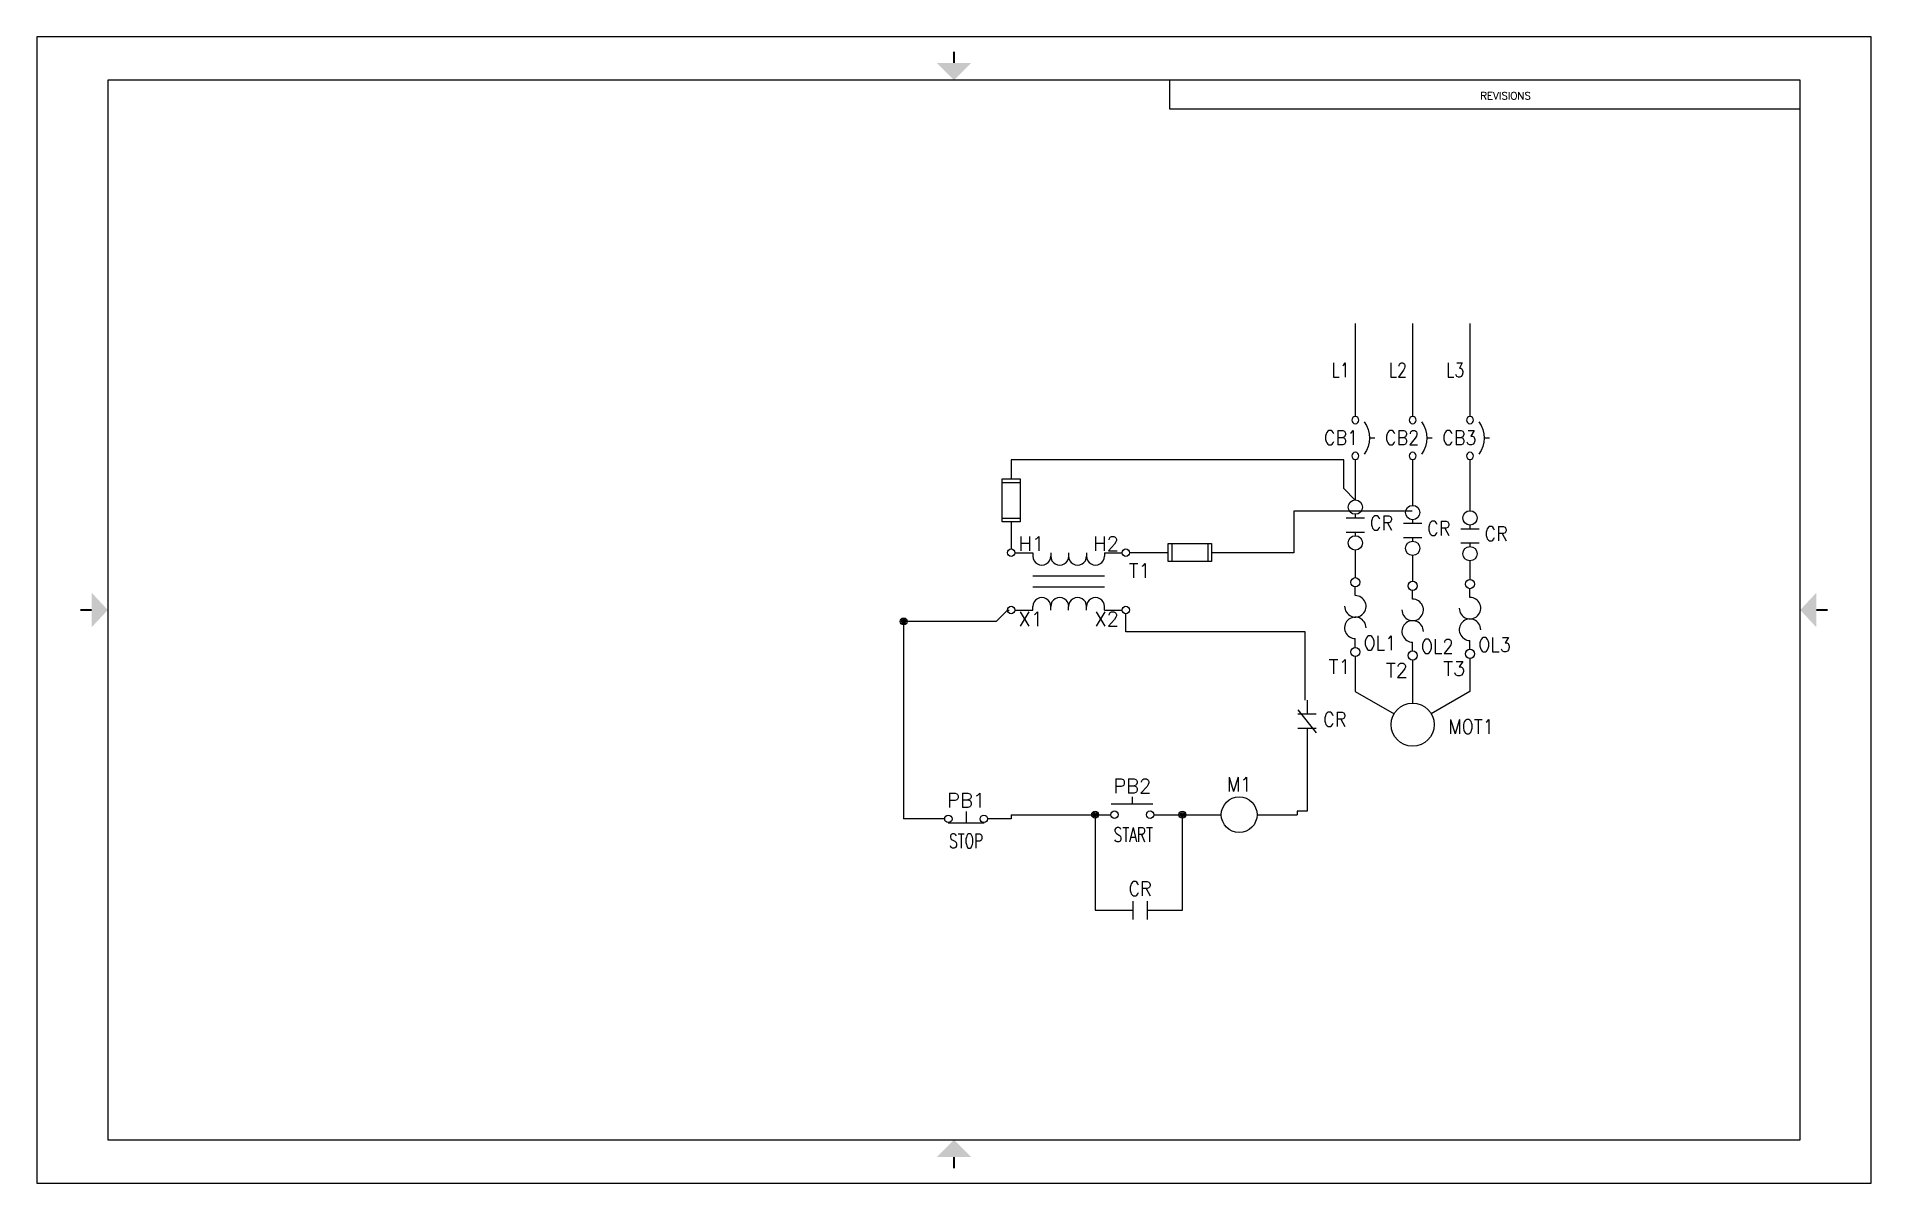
# Model space of a CAD drawing. Header units: inches. Extents: x 0 to 16, y 0 to 10.
import ezdxf
from ezdxf.enums import TextEntityAlignment as Align

# ---------------------------------------------------------------- set-up
doc = ezdxf.new("R2010")
doc.units = ezdxf.units.IN
doc.header["$MEASUREMENT"] = 0
for name, color, linetype in [('DESC', 1, 'Continuous'), ('GRY_20AWG', 9, 'Continuous'), ('SYMS', 7, 'Continuous'), ('TAGS', 51, 'Continuous'), ('TERMS', 4, 'Continuous'), ('Title Block', 7, 'Continuous'), ('Viewport', 7, 'Continuous'), ('WIREFIXED', 130, 'Continuous')]:
    doc.layers.add(name, color=color, linetype=linetype)
doc.styles.add('Roman', font='romans')
doc.styles.add('WD', font='romans.shx')

# ---------------------------------------------------------------- blocks, each defined once
blk = doc.blocks.new('ANSI_border_B')
at = {"layer": 'Title Block'}
for p, q in [((0, 10), (0, 0)), ((16, 10), (0, 10)), ((16, 0), (16, 10)), ((0.62, 9.62), (0.62, 0.38)), ((15.38, 9.62), (0.62, 9.62)), ((9.88, 9.62), (9.88, 9.37)), ((15.38, 0.38), (15.38, 9.62)), ((9.88, 9.37), (15.38, 9.37)), ((0.62, 0.38), (15.38, 0.38)), ((0, 0), (16, 0))]:
    blk.add_line(p, q, dxfattribs=at)
at = {"layer": 'Title Block', "const_width": 0.02}
for points in [[(8, 9.87), (8, 9.77)], [(0.38, 5), (0.48, 5)], [(15.62, 5), (15.52, 5)], [(8, 0.13), (8, 0.23)]]:
    blk.add_lwpolyline(points, dxfattribs=at)
at = {"layer": 'Title Block'}
for points in [[(7.85, 9.77), (8.15, 9.77), (8, 9.62)], [(0.48, 4.85), (0.48, 5.15), (0.62, 5)], [(15.52, 4.85), (15.52, 5.15), (15.38, 5)], [(7.85, 0.23), (8.15, 0.23), (8, 0.38)]]:
    blk.add_solid(points, dxfattribs=at)
at = {"layer": 'Title Block', "style": 'Roman'}
blk.add_text('REVISIONS', height=0.065, dxfattribs=at).set_placement((12.5902, 9.4525))
blk = doc.blocks.new('VCB1')
blk.add_line((-0.171, 0), (-0.125, 0))
for centre in [(0, 0.156), (0, -0.156)]:
    blk.add_circle(centre, 0.0312)
blk.add_arc((0.109, 0), 0.234, 143.1301, 216.8699)
at = {"style": 'WD'}
for tag, width, p in [('INST', 0.7, (-0.328, 0.406)), ('LOC', 0.7, (-0.328, 0.219)), ('TAG1', 0.9, (-0.326, 0.033)), ('RATING1', 0.7, (-0.328, -0.156)), ('DESC1', 0.7, (-0.324, -0.344)), ('DESC2', 0.7, (-0.324, -0.531))]:
    blk.add_attdef(tag, text='', height=0.125, dxfattribs=dict(at, width=width)).set_placement(p, align=Align.RIGHT)
for tag, height, flags, p in [('TERM01', 0.125, 8, (-0.055, 0.207)), ('CONTACT', 0.01, 9, (-0.129, -0.129)), ('FAMILY', 0.01, 9, (-0.142, -0.036)), ('MFG', 0.01, 9, (-0.142, -0.088)), ('CAT', 0.01, 9, (-0.142, -0.073))]:
    blk.add_attdef(tag, text='', height=height, dxfattribs=dict(at, flags=flags)).set_placement(p, align=Align.RIGHT)
at = {"style": 'WD', "flags": 1}
for tag, p in [('X2TERM01', (0, 0.188)), ('X8TERM02', (0, -0.188))]:
    blk.add_attdef(tag, p, '', height=0.0125, dxfattribs=at)
at = {"style": 'WD'}
for tag, p in [('X4LINK', (-0.266, 0)), ('X1LINK', (0, 0))]:
    blk.add_attdef(tag, p, '', height=0.01, dxfattribs=at)
at = {"style": 'WD', "width": 0.7}
blk.add_attdef('XREF', (0.188, -0.062), '', height=0.125, dxfattribs=at)
at = {"style": 'WD', "flags": 9}
blk.add_attdef('ASSYCODE', text='', height=0.01, dxfattribs=at).set_placement((-0.153, -0.106), align=Align.CENTER)
at = {"style": 'WD', "flags": 8}
blk.add_attdef('TERM02', text='', height=0.125, dxfattribs=at).set_placement((-0.041, -0.213), align=Align.TOP_RIGHT)
blk = doc.blocks.new('VCR21T')
at = {"linetype": 'Continuous'}
for p, q in [((-0.08, 0.062), (0.08, 0.062)), ((-0.08, -0.062), (0.08, -0.062))]:
    blk.add_line(p, q, dxfattribs=at)
for p, q in [((0, 0.094), (0, 0.062)), ((0, -0.062), (0, -0.094))]:
    blk.add_line(p, q)
for centre in [(0, 0.156), (0, -0.156)]:
    blk.add_circle(centre, 0.0625)
at = {"style": 'WD'}
for tag, p, width in [('INST', (0.125, 0.266), 0.7), ('LOC', (0.125, 0.109), 0.7), ('TAG2', (0.127, -0.045), 0.9), ('XREF', (0.129, -0.199), 0.7), ('DESC1', (0.129, -0.351), 0.7), ('DESC2', (0.129, -0.499), 0.7), ('DESC3', (0.129, -0.646), 0.7)]:
    blk.add_attdef(tag, p, '', height=0.125, dxfattribs=dict(at, width=width))
at = {"linetype": 'Continuous', "style": 'WD', "width": 0.8, "flags": 8}
for tag, p in [('TERM01', (0, 0.156)), ('TERM02', (0, -0.156))]:
    blk.add_attdef(tag, text='', height=0.0625, dxfattribs=at).set_placement(p, align=Align.MIDDLE_CENTER)
at = {"style": 'WD'}
for tag, p, height, flags in [('X2TERM01', (0, 0.219), 0.0125, 1), ('FAMILY', (-0.181, 0.003), 0.01, 9), ('CONTACT', (-0.181, -0.014), 0.01, 1), ('X8TERM02', (0, -0.219), 0.0125, 1)]:
    blk.add_attdef(tag, p, '', height=height, dxfattribs=dict(at, flags=flags))
at = {"color": 7, "style": 'WD'}
for tag, p in [('X4LINK', (-0.141, 0)), ('X1LINK', (0.125, 0))]:
    blk.add_attdef(tag, p, '', height=0.01, dxfattribs=at)
blk = doc.blocks.new('VOL1')
for p, q in [((0, 0.188), (0, 0.264)), ((0, -0.264), (0, -0.188))]:
    blk.add_line(p, q)
at = {"linetype": 'Continuous'}
for centre in [(0, 0.304), (0, -0.304)]:
    blk.add_circle(centre, 0.04, dxfattribs=at)
for centre, start, end in [((0, 0.094), 180, 90.001), ((0, -0.094), 0.001, 270.002)]:
    blk.add_arc(centre, 0.0938, start, end)
at = {"linetype": 'Continuous', "style": 'WD', "flags": 8}
blk.add_attdef('TERM01', text='', height=0.125, dxfattribs=at).set_placement((-0.055, 0.363), align=Align.RIGHT)
at = {"style": 'WD'}
for tag, p, width in [('INST', (0.219, 0.39), 0.7), ('LOC', (0.219, 0.221), 0.7), ('TAG1', (0.127, 0.064), 0.9), ('DESC1', (0.129, -0.092), 0.7), ('DESC2', (0.129, -0.248), 0.7), ('RATING1', (0.156, -0.404), 0.7)]:
    blk.add_attdef(tag, p, '', height=0.125, dxfattribs=dict(at, width=width))
at = {"color": 7, "style": 'WD', "flags": 1}
for tag, p in [('X2TERM01', (0, 0.344)), ('X8TERM02', (0, -0.344))]:
    blk.add_attdef(tag, p, '', height=0.0125, dxfattribs=at)
at = {"color": 7, "style": 'WD'}
for tag, p in [('X4LINK', (-0.141, 0)), ('X1LINK', (0.125, 0))]:
    blk.add_attdef(tag, p, '', height=0.01, dxfattribs=at)
at = {"style": 'WD', "flags": 9}
blk.add_attdef('FAMILY', (-0.216, -0.158), '', height=0.01, rotation=90, dxfattribs=at)
at = {"linetype": 'Continuous', "style": 'WD', "flags": 9}
for tag, p in [('CAT', (-0.172, -0.133)), ('MFG', (-0.153, -0.135)), ('ASSYCODE', (-0.127, -0.144))]:
    blk.add_attdef(tag, text='', height=0.01, rotation=90, dxfattribs=at).set_placement(p, align=Align.CENTER)
at = {"linetype": 'Continuous', "style": 'WD', "flags": 8}
blk.add_attdef('TERM02', text='', height=0.125, dxfattribs=at).set_placement((-0.041, -0.37), align=Align.TOP_RIGHT)
blk = doc.blocks.new('VMO13')
blk.add_circle((0, 0), 0.188)
at = {"style": 'WD'}
for tag, p, width in [('INST', (0.318, 0.263), 0.7), ('LOC', (0.318, 0.094), 0.7), ('TAG1', (0.312, -0.079), 0.9)]:
    blk.add_attdef(tag, p, '', height=0.125, dxfattribs=dict(at, width=width))
at = {"style": 'WD', "flags": 9}
blk.add_attdef('FAMILY', text='', height=0.01, dxfattribs=at).set_placement((-0.005, 0.17), align=Align.CENTER)
at = {"linetype": 'Continuous', "style": 'WD', "flags": 1}
for tag, p in [('CAT', (0, 0.159)), ('MFG', (0, 0.14))]:
    blk.add_attdef(tag, text='', height=0.01, dxfattribs=at).set_placement(p, align=Align.MIDDLE)
at = {"style": 'WD', "flags": 1}
for tag, p in [('X2TERM02', (0, 0.188)), ('X0TERM03', (-0.162, 0.094)), ('X0TERM01', (0.162, 0.094)), ('X0TERM04', (0.133, -0.133))]:
    blk.add_attdef(tag, p, '', height=0.0125, dxfattribs=at)
at = {"style": 'WD'}
for tag, height, width, p in [('RATING1', 0.1, 0.8, (0, 0)), ('DESC1', 0.125, 0.9, (0.001, -0.549)), ('DESC2', 0.125, 0.9, (0.001, -0.706)), ('DESC3', 0.125, 0.9, (0.001, -0.862)), ('RATING3', 0.125, 0.8, (0.001, -1.018)), ('RATING4', 0.125, 0.8, (0.001, -1.174)), ('WDTAGALT', 0.125, 0.7, (0, -1.344))]:
    blk.add_attdef(tag, text='', height=height, dxfattribs=dict(at, width=width)).set_placement(p, align=Align.CENTER)
at = {"linetype": 'Continuous', "style": 'WD', "flags": 9}
blk.add_attdef('ASSYCODE', text='', height=0.01, dxfattribs=at).set_placement((0, 0.125), align=Align.CENTER)
at = {"style": 'WD', "width": 0.8}
blk.add_attdef('RATING2', text='', height=0.1, dxfattribs=at).set_placement((0, -0.031), align=Align.TOP_CENTER)
blk = doc.blocks.new('HXF1')
for p, q in [((-0.469, 0), (-0.312, 0)), ((-0.312, 0), (-0.312, -0.031)), ((-0.156, 0), (-0.156, -0.031)), ((0, 0), (0, -0.031)), ((0.156, 0), (0.156, -0.031)), ((0.312, 0), (0.467, 0)), ((0.312, 0), (0.312, -0.031)), ((-0.312, -0.203), (0.312, -0.203)), ((-0.312, -0.297), (0.312, -0.297)), ((-0.312, -0.5), (-0.312, -0.469)), ((-0.156, -0.5), (-0.156, -0.469)), ((0, -0.5), (0, -0.469)), ((0.156, -0.5), (0.156, -0.469)), ((0.312, -0.5), (0.312, -0.469)), ((-0.469, -0.5), (-0.312, -0.5)), ((0.312, -0.5), (0.467, -0.5))]:
    blk.add_line(p, q)
for centre in [(-0.501, 0), (0.499, 0), (-0.501, -0.5), (0.499, -0.5)]:
    blk.add_circle(centre, 0.0322)
for centre, start, end in [((-0.234, -0.031), 180, 0.001), ((-0.078, -0.031), 180, 0.001), ((0.078, -0.031), 180, 0.001), ((0.234, -0.031), 180, 0.001), ((-0.234, -0.469), 0.001, 180.002), ((-0.078, -0.469), 0.001, 180.002), ((0.078, -0.469), 0.001, 180.002), ((0.234, -0.469), 0.001, 180.002)]:
    blk.add_arc(centre, 0.0781, start, end)
at = {"style": 'WD', "width": 0.7}
for tag, p in [('INST', (-0.591, 0.006)), ('LOC', (-0.591, -0.164)), ('DESC1', (-0.591, -0.32)), ('DESC2', (-0.591, -0.476))]:
    blk.add_attdef(tag, text='', height=0.125, dxfattribs=at).set_placement(p, align=Align.RIGHT)
at = {"linetype": 'Continuous', "style": 'WD', "flags": 8}
for tag, p in [('TERM03', (-0.031, 0.016)), ('TERM02', (0.438, 0.016))]:
    blk.add_attdef(tag, text='', height=0.125, dxfattribs=at).set_placement(p, align=Align.RIGHT)
at = {"style": 'WD'}
for tag, p, height, flags in [('X4TERM01', (-0.533, 0), 0.0125, 1), ('X2TERM01', (-0.501, 0.032), 0.0125, 1), ('X2TERM03', (0, 0.009), 0.0125, 1), ('X2TERM02', (0.499, 0.032), 0.0125, 1), ('X1TERM02', (0.531, 0), 0.0125, 1), ('FAMILY', (0.46, -0.247), 0.01, 9), ('X4TERM04', (-0.533, -0.5), 0.0125, 1), ('X8TERM04', (-0.501, -0.532), 0.0125, 1), ('X8TERM06', (0, -0.507), 0.0125, 1), ('X8TERM05', (0.499, -0.532), 0.0125, 1), ('X1TERM05', (0.531, -0.5), 0.0125, 1)]:
    blk.add_attdef(tag, p, '', height=height, dxfattribs=dict(at, flags=flags))
at = {"linetype": 'Continuous', "style": 'WD', "flags": 8}
blk.add_attdef('TERM01', (-0.438, 0.016), '', height=0.125, dxfattribs=at)
at = {"style": 'WD'}
blk.add_attdef('TAG1', (0.524, -0.219), '', height=0.125, dxfattribs=at)
at = {"linetype": 'Continuous', "style": 'WD', "flags": 9}
for tag, p in [('ASSYCODE', (0.487, -0.313)), ('MFG', (0.484, -0.295)), ('CAT', (0.485, -0.275))]:
    blk.add_attdef(tag, text='', height=0.01, dxfattribs=at).set_placement(p, align=Align.CENTER)
at = {"style": 'WD', "width": 0.7}
blk.add_attdef('RATING1', (0.556, -0.375), '', height=0.125, dxfattribs=at)
at = {"linetype": 'Continuous', "style": 'WD', "flags": 8}
for tag, p in [('TERM06', (-0.031, -0.516)), ('TERM05', (0.438, -0.516))]:
    blk.add_attdef(tag, text='', height=0.125, dxfattribs=at).set_placement(p, align=Align.TOP_RIGHT)
blk.add_attdef('TERM04', text='', height=0.125, dxfattribs=at).set_placement((-0.438, -0.516), align=Align.TOP_LEFT)
blk = doc.blocks.new('VFU0')
for p, q in [((-0.078, -0.188), (-0.078, 0.188)), ((-0.078, 0.188), (0.078, 0.188)), ((0.078, 0.188), (0.078, -0.188)), ((-0.078, 0.156), (0.078, 0.156)), ((-0.078, -0.156), (0.078, -0.156)), ((0.078, -0.188), (-0.078, -0.188))]:
    blk.add_line(p, q)
at = {"style": 'WD', "width": 0.7}
for tag, p in [('INST', (0.188, 0.234)), ('LOC', (0.188, 0.078)), ('DESC1', (0.18, -0.134)), ('DESC2', (0.188, -0.297)), ('DESC3', (0.188, -0.453))]:
    blk.add_attdef(tag, p, '', height=0.125, dxfattribs=at)
at = {"linetype": 'Continuous', "style": 'WD', "width": 0.7, "flags": 8}
blk.add_attdef('TERM01', text='', height=0.1, dxfattribs=at).set_placement((-0.055, 0.207), align=Align.RIGHT)
at = {"color": 7, "style": 'WD', "flags": 1}
for tag, p in [('X2TERM01', (0, 0.188)), ('X8TERM02', (0, -0.188))]:
    blk.add_attdef(tag, p, '', height=0.01, dxfattribs=at)
at = {"style": 'WD', "width": 0.7}
blk.add_attdef('RATING1', text='', height=0.0938, rotation=90, dxfattribs=at).set_placement((0, 0), align=Align.MIDDLE_CENTER)
at = {"linetype": 'Continuous', "style": 'WD', "flags": 9}
for tag, p in [('ASSYCODE', (-0.078, -0.105)), ('MFG', (-0.08, -0.088)), ('CAT', (-0.08, -0.073))]:
    blk.add_attdef(tag, text='', height=0.01, dxfattribs=at).set_placement(p, align=Align.RIGHT)
at = {"style": 'WD', "flags": 9}
blk.add_attdef('FAMILY', text='', height=0.01, dxfattribs=at).set_placement((-0.08, -0.036), align=Align.RIGHT)
at = {"linetype": 'Continuous', "style": 'WD', "width": 0.7, "flags": 8}
blk.add_attdef('TERM02', text='', height=0.1, dxfattribs=at).set_placement((-0.041, -0.213), align=Align.TOP_RIGHT)
blk = doc.blocks.new('HFU0')
for p, q in [((-0.188, -0.078), (-0.188, 0.078)), ((-0.188, 0.078), (0.188, 0.078)), ((-0.156, 0.078), (-0.156, -0.078)), ((0.156, 0.078), (0.156, -0.078)), ((0.188, 0.078), (0.188, -0.078)), ((0.188, -0.078), (-0.188, -0.078))]:
    blk.add_line(p, q)
at = {"style": 'WD', "width": 0.7}
for tag, p in [('INST', (0, 0.328)), ('LOC', (0, 0.172)), ('DESC1', (0.007, -0.262)), ('DESC2', (0.007, -0.419)), ('DESC3', (0, -0.578))]:
    blk.add_attdef(tag, text='', height=0.125, dxfattribs=at).set_placement(p, align=Align.CENTER)
at = {"style": 'WD', "flags": 1}
for tag, p in [('X4TERM01', (-0.188, 0)), ('X1TERM02', (0.188, 0))]:
    blk.add_attdef(tag, p, '', height=0.01, dxfattribs=at)
at = {"style": 'WD', "width": 0.7}
blk.add_attdef('RATING1', text='', height=0.0938, dxfattribs=at).set_placement((0, 0), align=Align.MIDDLE_CENTER)
at = {"linetype": 'Continuous', "style": 'WD', "flags": 9}
for tag, p in [('ASSYCODE', (0.156, 0.118)), ('MFG', (0.156, 0.083)), ('CAT', (0.156, 0.102))]:
    blk.add_attdef(tag, text='', height=0.01, dxfattribs=at).set_placement(p, align=Align.CENTER)
at = {"linetype": 'Continuous', "style": 'WD', "width": 0.7, "flags": 8}
blk.add_attdef('TERM01', text='', height=0.1, dxfattribs=at).set_placement((-0.25, -0.016), align=Align.TOP_RIGHT)
blk.add_attdef('TERM02', text='', height=0.1, dxfattribs=at).set_placement((0.25, -0.016), align=Align.TOP_LEFT)
blk = doc.blocks.new('HPB11')
for p, q in [((-0.185, 0.094), (0.18, 0.094)), ((0, 0.156), (0, 0.094))]:
    blk.add_line(p, q)
for centre in [(-0.155, 0), (0.155, 0)]:
    blk.add_circle(centre, 0.0322)
at = {"style": 'WD', "width": 0.7}
for tag, p in [('INST', (0, 0.826)), ('LOC', (0, 0.656)), ('DESC1', (0, 0.5)), ('DESC2', (0, 0.344)), ('XREF', (0, -0.219))]:
    blk.add_attdef(tag, text='', height=0.125, dxfattribs=at).set_placement(p, align=Align.CENTER)
at = {"style": 'WD'}
blk.add_attdef('TAG1', text='', height=0.125, dxfattribs=at).set_placement((0, 0.188), align=Align.CENTER)
for tag, p in [('X2LINK', (0, 0.219)), ('X8LINK', (0, 0))]:
    blk.add_attdef(tag, p, '', height=0.01, dxfattribs=at)
for tag, p, flags in [('FAMILY', (0.205, 0.152), 9), ('X4TERM01', (-0.188, 0), 1), ('X1TERM02', (0.188, 0), 1), ('CONTACT', (0.205, 0.136), 1)]:
    blk.add_attdef(tag, p, '', height=0.01, dxfattribs=dict(at, flags=flags))
at = {"linetype": 'Continuous', "style": 'WD', "flags": 9}
for tag, p in [('ASSYCODE', (0.23, 0.071)), ('MFG', (0.228, 0.089)), ('CAT', (0.23, 0.108))]:
    blk.add_attdef(tag, text='', height=0.01, dxfattribs=at).set_placement(p, align=Align.CENTER)
at = {"linetype": 'Continuous', "style": 'WD', "flags": 8}
blk.add_attdef('TERM01', text='', height=0.125, dxfattribs=at).set_placement((-0.25, -0.031), align=Align.TOP_RIGHT)
blk.add_attdef('TERM02', text='', height=0.125, dxfattribs=at).set_placement((0.25, -0.031), align=Align.TOP_LEFT)
blk = doc.blocks.new('WDDOT')
for radius in [0.03, 0.0187, 0.00929]:
    blk.add_circle((0, 0), radius)
blk = doc.blocks.new('HCR21')
at = {"linetype": 'Continuous'}
for p, q in [((-0.062, 0.08), (-0.062, -0.08)), ((0.062, 0.08), (0.062, -0.08))]:
    blk.add_line(p, q, dxfattribs=at)
at = {"style": 'WD'}
for tag, width, p in [('INST', 0.7, (0, 0.451)), ('LOC', 0.7, (0, 0.281)), ('TAG2', 0.9, (0, 0.125)), ('XREF', 0.7, (0, -0.297)), ('DESC1', 0.7, (0, -0.449)), ('DESC2', 0.7, (0, -0.597)), ('DESC3', 0.7, (0, -0.744))]:
    blk.add_attdef(tag, text='', height=0.125, dxfattribs=dict(at, width=width)).set_placement(p, align=Align.CENTER)
for tag, p, height, flags in [('X4TERM01', (-0.062, 0), 0.0125, 1), ('X1TERM02', (0.062, 0), 0.0125, 1), ('FAMILY', (0.097, 0.053), 0.01, 9), ('CONTACT', (0.097, 0.036), 0.01, 1)]:
    blk.add_attdef(tag, p, '', height=height, dxfattribs=dict(at, flags=flags))
for tag, p in [('X2LINK', (0, 0.125)), ('X8LINK', (0, -0.125))]:
    blk.add_attdef(tag, p, '', height=0.01, dxfattribs=at)
at = {"linetype": 'Continuous', "style": 'WD', "flags": 8}
blk.add_attdef('TERM01', text='', height=0.125, dxfattribs=at).set_placement((-0.125, -0.016), align=Align.TOP_RIGHT)
blk.add_attdef('TERM02', text='', height=0.125, dxfattribs=at).set_placement((0.125, -0.016), align=Align.TOP_LEFT)
blk = doc.blocks.new('HMS1')
blk.add_circle((0, 0), 0.156)
at = {"style": 'WD'}
for tag, width, p in [('INST', 0.7, (0.006, 0.528)), ('LOC', 0.7, (0.006, 0.359)), ('TAG1', 0.9, (0, 0.202))]:
    blk.add_attdef(tag, text='', height=0.125, dxfattribs=dict(at, width=width)).set_placement(p, align=Align.CENTER)
at = {"style": 'WD', "flags": 9}
blk.add_attdef('FAMILY', text='', height=0.01, dxfattribs=at).set_placement((-0.005, 0.17), align=Align.CENTER)
at = {"linetype": 'Continuous', "style": 'WD', "flags": 1}
for tag, p in [('CAT', (0, 0.159)), ('MFG', (0, 0.14))]:
    blk.add_attdef(tag, text='', height=0.01, dxfattribs=at).set_placement(p, align=Align.MIDDLE)
at = {"style": 'WD'}
for tag, p, width in [('DESC1', (1.126, 0.076), 0.9), ('DESC2', (1.126, -0.081), 0.9), ('DESC3', (1.126, -0.237), 0.9), ('XREFNO', (1.359, -0.393), 0.8), ('XREFNC', (1.359, -0.549), 0.8)]:
    blk.add_attdef(tag, p, '', height=0.125, dxfattribs=dict(at, width=width))
at = {"style": 'WD', "flags": 1}
for tag, p in [('X4TERM01', (-0.156, 0)), ('X1TERM02', (0.156, 0))]:
    blk.add_attdef(tag, p, '', height=0.0125, dxfattribs=at)
at = {"linetype": 'Continuous', "style": 'WD', "flags": 9}
blk.add_attdef('ASSYCODE', text='', height=0.01, dxfattribs=at).set_placement((0, 0.113), align=Align.CENTER)
at = {"linetype": 'Continuous', "style": 'WD'}
blk.add_attdef('TERM01', text='', height=0.125, dxfattribs=at).set_placement((-0.2, -0.035), align=Align.TOP_RIGHT)
blk.add_attdef('TERM02', text='', height=0.125, dxfattribs=at).set_placement((0.2, -0.035), align=Align.TOP_LEFT)
at = {"style": 'WD', "width": 0.8, "flags": 8}
for tag, p in [('NO', (1.126, -0.393)), ('NC', (1.126, -0.549))]:
    blk.add_attdef(tag, p, '', height=0.125, dxfattribs=at)
blk = doc.blocks.new('WD_WNV')
at = {"linetype": 'Continuous', "style": 'WD', "width": 0.8}
blk.add_attdef('WIRENO', text='', height=0.125, dxfattribs=at).set_placement((-0.05, 0), align=Align.MIDDLE_RIGHT)
at = {"style": 'WD', "flags": 1}
for tag, p in [('W01USER', (-0.062, 0.094)), ('W02USER', (-0.062, 0.086)), ('W03USER', (-0.062, 0.078)), ('W04USER', (-0.062, 0.07)), ('W05USER', (-0.062, 0.062)), ('W06USER', (-0.062, 0.055)), ('W07USER', (-0.062, 0.047)), ('W08USER', (-0.062, 0.039)), ('W09USER', (-0.062, 0.031)), ('W10USER', (-0.062, 0.023))]:
    blk.add_attdef(tag, text='', height=0.005, dxfattribs=at).set_placement(p, align=Align.CENTER)
blk = doc.blocks.new('HPB12')
for p, q in [((0, 0.065), (0, -0.033)), ((-0.156, -0.033), (0.156, -0.033))]:
    blk.add_line(p, q)
for centre in [(-0.155, 0), (0.155, 0)]:
    blk.add_circle(centre, 0.0322)
at = {"style": 'WD', "width": 0.7}
for tag, p in [('INST', (0, 0.738)), ('LOC', (0, 0.568)), ('DESC1', (0, 0.412)), ('DESC2', (0, 0.255)), ('XREF', (0, -0.232))]:
    blk.add_attdef(tag, text='', height=0.125, dxfattribs=at).set_placement(p, align=Align.CENTER)
at = {"style": 'WD'}
blk.add_attdef('TAG1', text='', height=0.125, dxfattribs=at).set_placement((0, 0.099), align=Align.CENTER)
for tag, p, height, flags in [('X4TERM01', (-0.188, 0), 0.0125, 1), ('FAMILY', (0.054, 0.058), 0.01, 9), ('CONTACT', (0.054, 0.042), 0.01, 9), ('X1TERM02', (0.188, 0), 0.0125, 1)]:
    blk.add_attdef(tag, p, '', height=height, dxfattribs=dict(at, flags=flags))
for tag, p in [('X2LINK', (0, 0.125)), ('X8LINK', (0, -0.094))]:
    blk.add_attdef(tag, p, '', height=0.01, dxfattribs=at)
at = {"linetype": 'Continuous', "style": 'WD', "flags": 9}
for tag, p in [('MFG', (0.076, -0.006)), ('CAT', (0.076, 0.017)), ('ASSYCODE', (0.076, -0.022))]:
    blk.add_attdef(tag, text='', height=0.01, dxfattribs=at).set_placement(p, align=Align.CENTER)
at = {"linetype": 'Continuous', "style": 'WD', "flags": 8}
blk.add_attdef('TERM01', text='', height=0.125, dxfattribs=at).set_placement((-0.25, -0.031), align=Align.TOP_RIGHT)
blk.add_attdef('TERM02', text='', height=0.125, dxfattribs=at).set_placement((0.25, -0.031), align=Align.TOP_LEFT)
blk = doc.blocks.new('VCR22')
at = {"linetype": 'Continuous'}
for p, q in [((-0.08, 0.1), (0.08, -0.1)), ((0.08, 0.062), (-0.08, 0.062)), ((0.08, -0.063), (-0.08, -0.063))]:
    blk.add_line(p, q, dxfattribs=at)
at = {"style": 'WD'}
for tag, p, width in [('INST', (0.141, 0.266), 0.7), ('LOC', (0.141, 0.109), 0.7), ('TAG2', (0.141, -0.047), 0.9), ('XREF', (0.139, -0.205), 0.7), ('DESC1', (0.139, -0.388), 0.7), ('DESC2', (0.139, -0.545), 0.7), ('DESC3', (0.139, -0.701), 0.7)]:
    blk.add_attdef(tag, p, '', height=0.125, dxfattribs=dict(at, width=width))
at = {"linetype": 'Continuous', "style": 'WD', "flags": 8}
blk.add_attdef('TERM01', text='', height=0.125, dxfattribs=at).set_placement((-0.039, 0.156), align=Align.RIGHT)
at = {"style": 'WD'}
for tag, p, flags in [('FAMILY', (-0.19, -0.001), 9), ('CONTACT', (-0.19, -0.022), 1)]:
    blk.add_attdef(tag, p, '', height=0.0125, dxfattribs=dict(at, flags=flags))
at = {"color": 7, "style": 'WD'}
for tag, p in [('X4LINK', (-0.176, 0)), ('X1LINK', (0.156, 0))]:
    blk.add_attdef(tag, p, '', height=0.0125, dxfattribs=at)
at = {"color": 7, "style": 'WD', "flags": 1}
for tag, p in [('X2TERM01', (0, 0.062)), ('X8TERM02', (0, -0.063))]:
    blk.add_attdef(tag, p, '', height=0.0125, dxfattribs=at)
at = {"linetype": 'Continuous', "style": 'WD', "flags": 8}
blk.add_attdef('TERM02', text='', height=0.125, dxfattribs=at).set_placement((-0.039, -0.156), align=Align.TOP_RIGHT)

msp = doc.modelspace()

# ---------------------------------------------------------------- linework, layer by layer
at = {"layer": 'GRY_20AWG'}
for p, q in [((11.5, 7.5), (11.5, 6.688)), ((12, 7.5), (12, 6.688)), ((12.5, 7.5), (12.5, 6.688)), ((11.4, 6.309), (8.499, 6.309)), ((8.499, 6.309), (8.499, 6.144)), ((11.4, 6.059), (11.4, 6.309)), ((11.5, 6.312), (11.5, 5.959)), ((12, 6.312), (12, 5.913)), ((12.5, 6.312), (12.5, 5.866)), ((11.5, 5.959), (11.4, 6.059)), ((8.499, 5.769), (8.499, 5.532)), ((11.995, 5.863), (10.963, 5.863)), ((10.963, 5.863), (10.963, 5.5)), ((9.869, 5.5), (9.531, 5.5)), ((10.963, 5.5), (10.244, 5.5)), ((11.5, 5.522), (11.5, 5.282)), ((12, 5.475), (12, 5.25)), ((12.5, 5.428), (12.5, 5.266)), ((8.467, 5), (8.367, 4.9)), ((8.467, 5), (8.48, 5)), ((9.499, 4.809), (9.499, 4.968)), ((7.561, 4.932), (7.561, 3.178)), ((8.367, 4.9), (7.561, 4.9)), ((11.064, 4.809), (9.499, 4.809)), ((11.064, 4.213), (11.064, 4.809)), ((11.5, 4.594), (11.5, 4.289)), ((12, 4.563), (12, 4.188)), ((12.5, 4.578), (12.5, 4.289)), ((11.079, 4.213), (11.079, 4.092)), ((11.5, 4.289), (11.838, 4.094)), ((12.5, 4.289), (12.162, 4.094)), ((11.079, 3.967), (11.079, 3.246)), ((8.499, 3.215), (9.367, 3.215)), ((8.499, 3.215), (8.499, 3.178)), ((9.231, 3.215), (9.231, 2.381)), ((9.742, 3.215), (10.331, 3.215)), ((9.992, 2.381), (9.992, 3.215)), ((10.643, 3.215), (10.994, 3.215)), ((11.079, 3.246), (10.994, 3.246)), ((10.994, 3.246), (10.994, 3.215)), ((7.918, 3.178), (7.561, 3.178)), ((8.499, 3.178), (8.293, 3.178)), ((9.231, 2.381), (9.561, 2.381)), ((9.686, 2.381), (9.992, 2.381))]:
    msp.add_line(p, q, dxfattribs=at)

# ---------------------------------------------------------------- block references
at = {"layer": 'SYMS'}
ref = msp.add_blockref('VCB1', (11.5, 6.5), dxfattribs=dict(at, xscale=-1))
ref.add_attrib('TAG1', 'CB1', dxfattribs={"layer": 'TAGS', "height": 0.125, "style": 'WD', "width": 0.9}).set_placement((11.525, 6.44), align=Align.RIGHT)
ref = msp.add_blockref('VCB1', (12, 6.5), dxfattribs=dict(at, xscale=-1))
ref.add_attrib('TAG1', 'CB2', dxfattribs={"layer": 'TAGS', "height": 0.125, "style": 'WD', "width": 0.9}).set_placement((12.057, 6.44), align=Align.RIGHT)
ref = msp.add_blockref('VCB1', (12.5, 6.5), dxfattribs=dict(at, xscale=-1))
ref.add_attrib('TAG1', 'CB3', dxfattribs={"layer": 'TAGS', "height": 0.125, "style": 'WD', "width": 0.9}).set_placement((12.557, 6.44), align=Align.RIGHT)
for name, p in [('VFU0', (8.499, 5.957)), ('HFU0', (10.057, 5.502)), ('WDDOT', (7.561, 4.9)), ('WDDOT', (9.231, 3.215)), ('WDDOT', (9.992, 3.215))]:
    msp.add_blockref(name, p, dxfattribs=at)
ref = msp.add_blockref('VCR21T', (11.5, 5.741), dxfattribs=at)
ref.add_attrib('TAG2', 'CR', (11.627, 5.696), dxfattribs={"layer": 'TAGS', "height": 0.125, "style": 'WD', "width": 0.9})
ref = msp.add_blockref('VCR21T', (12, 5.694), dxfattribs=at)
ref.add_attrib('TAG2', 'CR', (12.127, 5.649), dxfattribs={"layer": 'TAGS', "height": 0.125, "style": 'WD', "width": 0.9})
ref = msp.add_blockref('VCR21T', (12.5, 5.647), dxfattribs=at)
ref.add_attrib('TAG2', 'CR', (12.627, 5.602), dxfattribs={"layer": 'TAGS', "height": 0.125, "style": 'WD', "width": 0.9})
ref = msp.add_blockref('HXF1', (9, 5.5), dxfattribs=at)
ref.add_attrib('TERM04', 'X1', dxfattribs={"layer": 'TERMS', "linetype": 'Continuous', "height": 0.125, "style": 'WD', "flags": 8}).set_placement((8.562, 4.984), align=Align.TOP_LEFT)
ref.add_attrib('TERM05', 'X2', dxfattribs={"layer": 'TERMS', "linetype": 'Continuous', "height": 0.125, "style": 'WD', "flags": 8}).set_placement((9.438, 4.984), align=Align.TOP_RIGHT)
ref.add_attrib('TAG1', 'T1', (9.524, 5.281), dxfattribs={"layer": 'TAGS', "height": 0.125, "style": 'WD'})
ref.add_attrib('TERM02', 'H2', dxfattribs={"layer": 'TERMS', "linetype": 'Continuous', "height": 0.125, "style": 'WD', "flags": 8}).set_placement((9.438, 5.516), align=Align.RIGHT)
ref.add_attrib('TERM01', 'H1', (8.562, 5.516), dxfattribs={"layer": 'TERMS', "linetype": 'Continuous', "height": 0.125, "style": 'WD', "flags": 8})
ref = msp.add_blockref('VOL1', (11.5, 4.938), dxfattribs=at)
ref.add_attrib('TAG1', 'OL1', (11.572, 4.651), dxfattribs={"layer": 'TAGS', "height": 0.125, "style": 'WD', "width": 0.9})
ref.add_attrib('TERM02', 'T1', dxfattribs={"layer": 'TERMS', "linetype": 'Continuous', "height": 0.125, "style": 'WD', "flags": 8}).set_placement((11.459, 4.568), align=Align.TOP_RIGHT)
ref = msp.add_blockref('VOL1', (12, 4.907), dxfattribs=at)
ref.add_attrib('TAG1', 'OL2', (12.072, 4.62), dxfattribs={"layer": 'TAGS', "height": 0.125, "style": 'WD', "width": 0.9})
ref.add_attrib('TERM02', 'T2', dxfattribs={"layer": 'TERMS', "linetype": 'Continuous', "height": 0.125, "style": 'WD', "flags": 8}).set_placement((11.959, 4.537), align=Align.TOP_RIGHT)
ref = msp.add_blockref('VOL1', (12.5, 4.922), dxfattribs=at)
ref.add_attrib('TAG1', 'OL3', (12.572, 4.636), dxfattribs={"layer": 'TAGS', "height": 0.125, "style": 'WD', "width": 0.9})
ref.add_attrib('TERM02', 'T3', dxfattribs={"layer": 'TERMS', "linetype": 'Continuous', "height": 0.125, "style": 'WD', "flags": 8}).set_placement((12.459, 4.552), align=Align.TOP_RIGHT)
ref = msp.add_blockref('VMO13', (12, 4), dxfattribs=at)
ref.add_attrib('TAG1', 'MOT1', (12.312, 3.921), dxfattribs={"layer": 'TAGS', "height": 0.125, "style": 'WD', "width": 0.9})
ref = msp.add_blockref('VCR22', (11.079, 4.03), dxfattribs=at)
ref.add_attrib('TAG2', 'CR', (11.22, 3.983), dxfattribs={"layer": 'TAGS', "height": 0.125, "style": 'WD', "width": 0.9})
ref = msp.add_blockref('HPB11', (9.555, 3.215), dxfattribs=at)
ref.add_attrib('TAG1', 'PB2', dxfattribs={"layer": 'TAGS', "height": 0.125, "style": 'WD'}).set_placement((9.555, 3.402), align=Align.CENTER)
ref.add_attrib('DESC1', 'START', dxfattribs={"layer": 'DESC', "height": 0.125, "style": 'WD', "width": 0.7}).set_placement((9.563, 2.978), align=Align.CENTER)
ref = msp.add_blockref('HMS1', (10.487, 3.215), dxfattribs=at)
ref.add_attrib('TAG1', 'M1', dxfattribs={"layer": 'TAGS', "height": 0.125, "style": 'WD', "width": 0.9}).set_placement((10.487, 3.417), align=Align.CENTER)
ref = msp.add_blockref('HPB12', (8.106, 3.178), dxfattribs=at)
ref.add_attrib('DESC1', 'STOP', dxfattribs={"layer": 'DESC', "height": 0.125, "style": 'WD', "width": 0.7}).set_placement((8.106, 2.924), align=Align.CENTER)
ref.add_attrib('TAG1', 'PB1', dxfattribs={"layer": 'TAGS', "height": 0.125, "style": 'WD'}).set_placement((8.106, 3.278), align=Align.CENTER)
ref = msp.add_blockref('HCR21', (9.623, 2.381), dxfattribs=at)
ref.add_attrib('TAG2', 'CR', dxfattribs={"layer": 'TAGS', "height": 0.125, "style": 'WD', "width": 0.9}).set_placement((9.623, 2.506), align=Align.CENTER)
at = {"layer": 'Viewport'}
msp.add_blockref('ANSI_border_B', (0, 0), dxfattribs=at)
at = {"layer": 'WIREFIXED'}
ref = msp.add_blockref('WD_WNV', (11.5, 7.094), dxfattribs=at)
ref.add_attrib('WIRENOF', 'L1', dxfattribs={"linetype": 'Continuous', "height": 0.125, "style": 'WD', "width": 0.8}).set_placement((11.45, 7.094), align=Align.MIDDLE_RIGHT)
ref = msp.add_blockref('WD_WNV', (12, 7.094), dxfattribs=at)
ref.add_attrib('WIRENOF', 'L2', dxfattribs={"linetype": 'Continuous', "height": 0.125, "style": 'WD', "width": 0.8}).set_placement((11.95, 7.094), align=Align.MIDDLE_RIGHT)
ref = msp.add_blockref('WD_WNV', (12.5, 7.094), dxfattribs=at)
ref.add_attrib('WIRENOF', 'L3', dxfattribs={"linetype": 'Continuous', "height": 0.125, "style": 'WD', "width": 0.8}).set_placement((12.45, 7.094), align=Align.MIDDLE_RIGHT)

doc.saveas('drawing.dxf')
